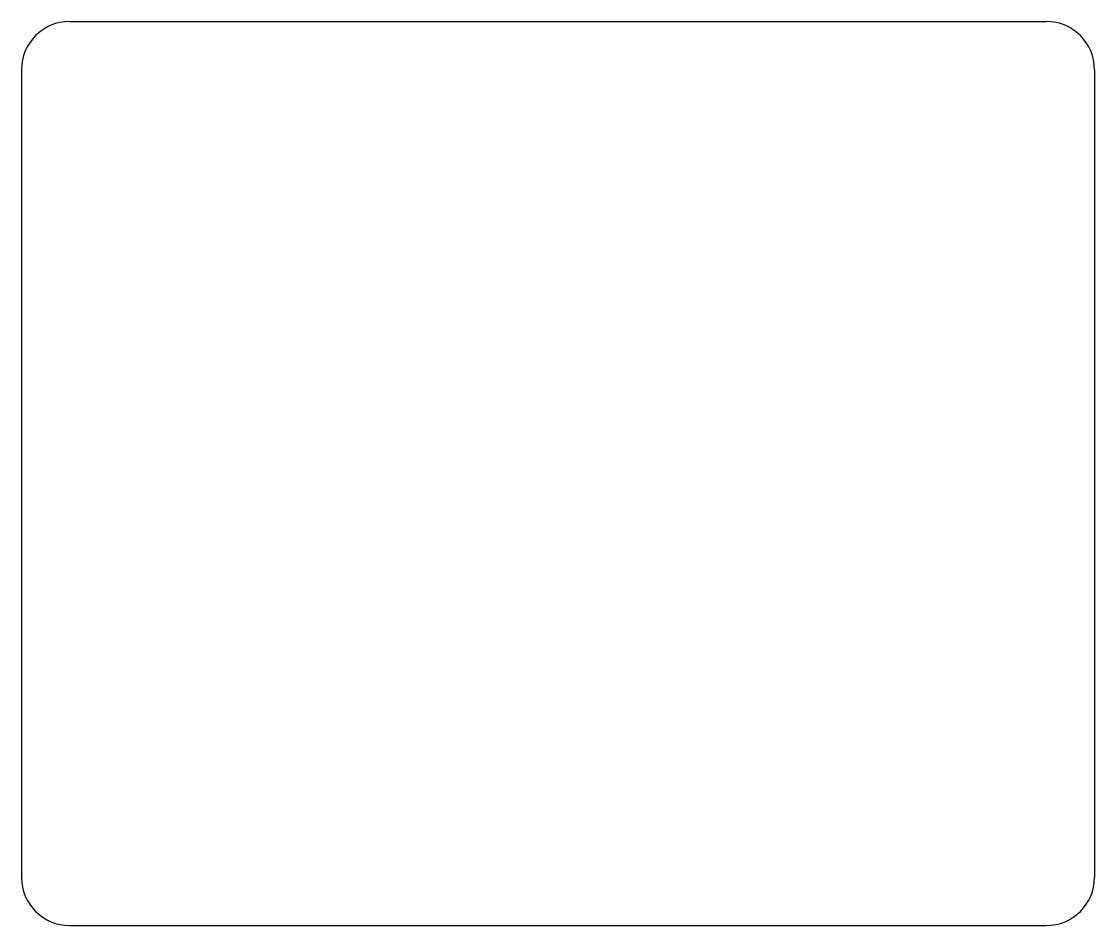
# Model space of a CAD drawing. Extents: x -22.2 to 22.2, y -18.8 to 18.8.
import ezdxf

# ---------------------------------------------------------------- set-up
doc = ezdxf.new("R2010")
doc.units = 0
doc.layers.add('View001', color=7, linetype='CONTINUOUS')

msp = doc.modelspace()

# ---------------------------------------------------------------- linework, layer by layer
at = {"layer": 'View001'}
for p, q in [((-20.25, 18.75), (20.25, 18.75)), ((-22.25, 16.75), (-22.25, -16.75)), ((22.25, 16.75), (22.25, -16.75)), ((-20.25, -18.75), (20.25, -18.75))]:
    msp.add_line(p, q, dxfattribs=at)
for centre, start, end in [((-20.25, 16.75), 90, 180), ((20.25, 16.75), 0.0001, 90), ((-20.25, -16.75), 180, -90), ((20.25, -16.75), -90, 0)]:
    msp.add_arc(centre, 2, start, end, dxfattribs=at)

doc.saveas('drawing.dxf')
